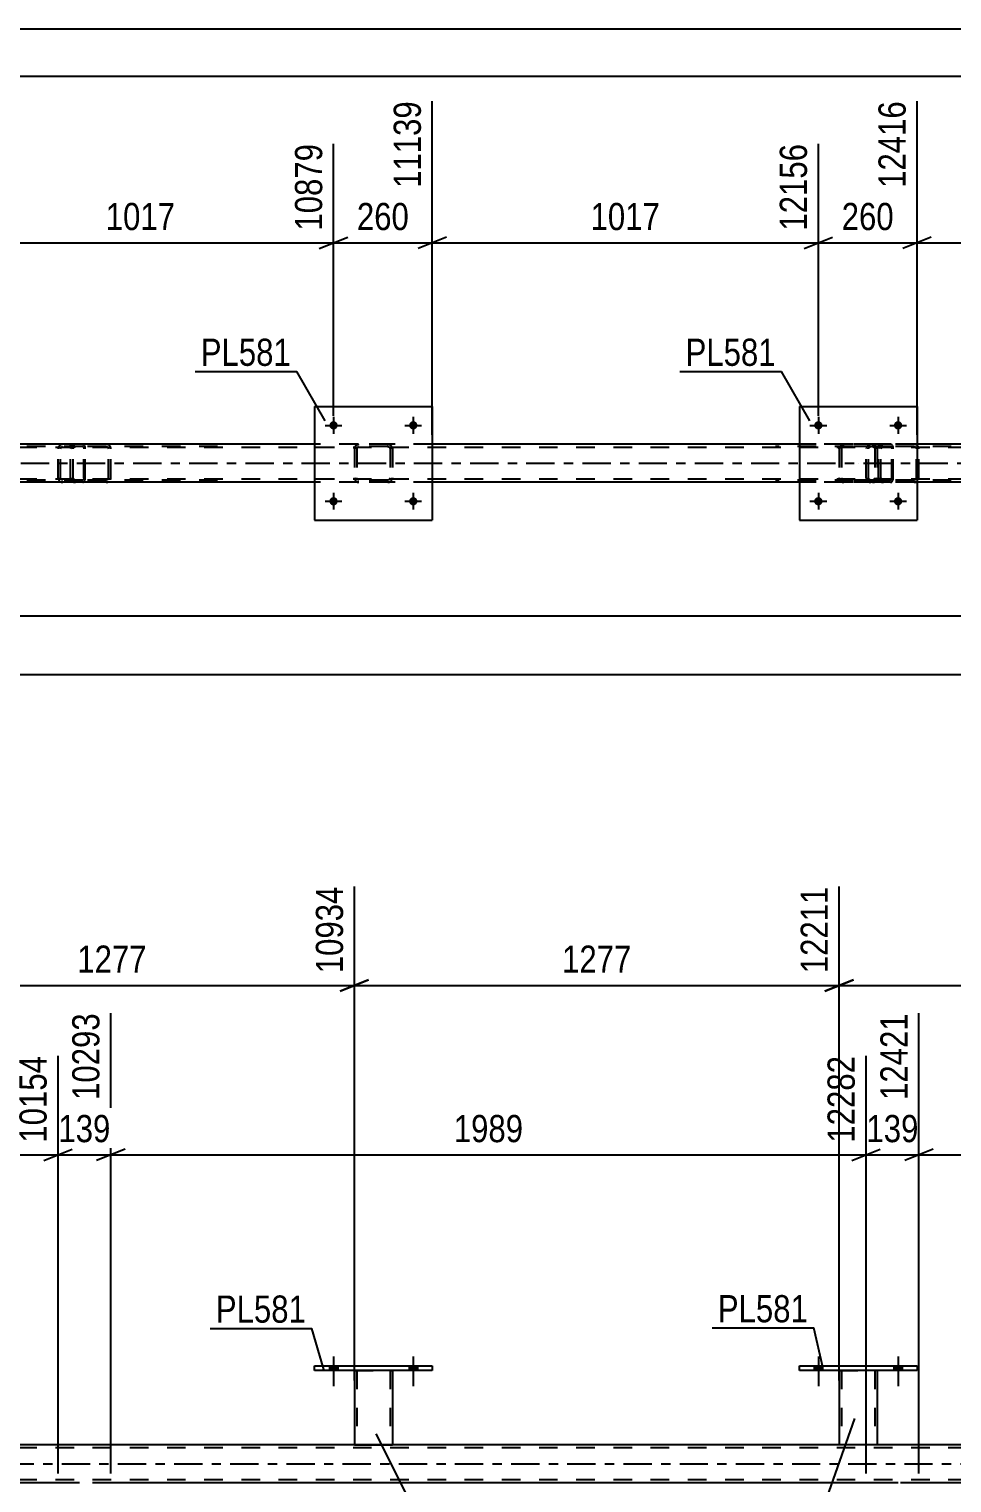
# Model space of a CAD drawing. Header units: millimetres. Extents: x 0 to 841, y 0 to 594.
# Drawn here: x 446.7 to 544, y 440.8 to 594 of the extents above; entities that cross this region are included whole.
import ezdxf

# ---------------------------------------------------------------- set-up
doc = ezdxf.new("R2010")
doc.units = ezdxf.units.MM
doc.linetypes.add('DXK_LINE_DOT2', pattern=[3.9198, 1.9599, -1.9599])
doc.linetypes.add('DXK_LINE_DOT3', pattern=[5.9187, 2.979, -0.9799, 0.9799, -0.9799])
doc.styles.add('Arial Narrow', font='ARIALN.TTF', dxfattribs={"height": 0.2})

# ---------------------------------------------------------------- blocks, each defined once
blk = doc.blocks.new('Unknown-283124494-1135')
at = {"color": 5, "linetype": 'Continuous'}
for p, q in [((841, 594), (0, 594)), ((836, 589), (5, 589))]:
    blk.add_line(p, q, dxfattribs=at)
blk = doc.blocks.new('Part-283124494-1456 - 1374')
at = {"color": 7, "linetype": 'DXK_LINE_DOT2'}
for p, q in [((532.08, 549.77), (532.12, 549.95)), ((532.12, 549.95), (532.08, 549.77)), ((532.34, 549.86), (532.39, 549.94)), ((532.38, 550.21), (532.56, 550.25)), ((532.56, 550.25), (532.38, 550.21)), ((532.39, 549.94), (532.47, 549.99)), ((532.47, 549.99), (532.56, 550.01)), ((535.6, 550.25), (532.56, 550.25)), ((535.6, 550.01), (532.56, 550.01)), ((535.6, 550.25), (535.78, 550.21)), ((535.78, 550.21), (535.6, 550.25)), ((535.6, 550.01), (535.69, 549.99)), ((535.69, 549.99), (535.77, 549.94)), ((535.77, 549.94), (535.82, 549.86)), ((536.04, 549.95), (536.08, 549.77)), ((536.08, 549.77), (536.04, 549.95)), ((532.08, 549.77), (532.08, 546.73)), ((532.32, 549.77), (532.34, 549.86)), ((532.32, 549.77), (532.32, 546.73)), ((535.82, 549.86), (535.84, 549.77)), ((535.84, 549.77), (535.84, 546.73)), ((536.08, 549.77), (536.08, 546.73)), ((532.12, 546.54), (532.08, 546.73)), ((532.08, 546.73), (532.12, 546.54)), ((532.34, 546.64), (532.32, 546.73)), ((532.39, 546.56), (532.34, 546.64)), ((532.56, 546.25), (532.38, 546.28)), ((532.38, 546.28), (532.56, 546.25)), ((532.47, 546.51), (532.39, 546.56)), ((532.56, 546.49), (532.47, 546.51)), ((535.6, 546.49), (532.56, 546.49)), ((535.6, 546.25), (532.56, 546.25)), ((535.69, 546.51), (535.6, 546.49)), ((535.78, 546.28), (535.6, 546.25)), ((535.6, 546.25), (535.78, 546.28)), ((535.77, 546.56), (535.69, 546.51)), ((535.82, 546.64), (535.77, 546.56)), ((535.84, 546.73), (535.82, 546.64)), ((536.08, 546.73), (536.04, 546.54)), ((536.04, 546.54), (536.08, 546.73))]:
    blk.add_line(p, q, dxfattribs=at)
at = {"color": 7, "linetype": 'DXK_LINE_DOT3'}
blk.add_line((534.08, 548.25), (534.08, 548.25), dxfattribs=at)
at = {"color": 7, "linetype": 'DXK_LINE_DOT2'}
for centre, start, end in [((532.56, 549.77), 112.5, 157.5), ((532.56, 549.77), 112.5, 157.5), ((535.6, 549.77), 22.5, 67.5), ((535.6, 549.77), 22.5, 67.5), ((532.56, 546.73), 202.5, 247.5), ((532.56, 546.73), 202.5, 247.5), ((535.6, 546.73), 292.5, 337.5), ((535.6, 546.73), 292.5, 337.5)]:
    blk.add_arc(centre, 0.48, start, end, dxfattribs=at)
blk = doc.blocks.new('Bolt-283124494-1385 - 1374')
at = {"linetype": 'Continuous'}
for points in [[(530.32, 552.25, -1), (529.44, 552.25, -1)], [(538.72, 552.25, -1), (537.84, 552.25, -1)]]:
    blk.add_hatch(color=1, dxfattribs=at).paths.add_polyline_path(points)
at = {"color": 1, "linetype": 'Continuous'}
for p, q in [((529.88, 553.13), (529.88, 551.37)), ((538.28, 553.13), (538.28, 551.37)), ((529, 552.25), (530.76, 552.25)), ((537.4, 552.25), (539.16, 552.25))]:
    blk.add_line(p, q, dxfattribs=at)
blk = doc.blocks.new('Bolt-283124494-1386 - 1374')
at = {"linetype": 'Continuous'}
for points in [[(530.32, 544.25, -1), (529.44, 544.25, -1)], [(538.72, 544.25, -1), (537.84, 544.25, -1)]]:
    blk.add_hatch(color=1, dxfattribs=at).paths.add_polyline_path(points)
at = {"color": 1, "linetype": 'Continuous'}
for p, q in [((529, 544.25), (530.76, 544.25)), ((529.88, 545.13), (529.88, 543.37)), ((537.4, 544.25), (539.16, 544.25)), ((538.28, 545.13), (538.28, 543.37))]:
    blk.add_line(p, q, dxfattribs=at)
blk = doc.blocks.new('Bolt-283124494-1387 - 1374')
at = {"linetype": 'Continuous'}
for points in [[(479.24, 552.25, -1), (478.36, 552.25, -1)], [(487.64, 552.25, -1), (486.76, 552.25, -1)]]:
    blk.add_hatch(color=1, dxfattribs=at).paths.add_polyline_path(points)
at = {"color": 1, "linetype": 'Continuous'}
for p, q in [((478.8, 553.13), (478.8, 551.37)), ((487.2, 553.13), (487.2, 551.37)), ((477.92, 552.25), (479.68, 552.25)), ((486.32, 552.25), (488.08, 552.25))]:
    blk.add_line(p, q, dxfattribs=at)
blk = doc.blocks.new('Bolt-283124494-1388 - 1374')
at = {"linetype": 'Continuous'}
for points in [[(479.24, 544.25, -1), (478.36, 544.25, -1)], [(487.64, 544.25, -1), (486.76, 544.25, -1)]]:
    blk.add_hatch(color=1, dxfattribs=at).paths.add_polyline_path(points)
at = {"color": 1, "linetype": 'Continuous'}
for p, q in [((477.92, 544.25), (479.68, 544.25)), ((478.8, 545.13), (478.8, 543.37)), ((486.32, 544.25), (488.08, 544.25)), ((487.2, 545.13), (487.2, 543.37))]:
    blk.add_line(p, q, dxfattribs=at)
blk = doc.blocks.new('Part-283124494-1455 - 1374')
at = {"color": 2, "linetype": 'Continuous'}
for p, q in [((527.88, 554.25), (527.88, 542.25)), ((527.88, 554.25), (540.28, 554.25)), ((540.28, 554.25), (540.28, 542.25)), ((527.88, 542.25), (540.28, 542.25))]:
    blk.add_line(p, q, dxfattribs=at)
blk = doc.blocks.new('Part-283124494-1461 - 1374')
at = {"color": 2, "linetype": 'Continuous'}
for p, q in [((476.8, 554.25), (476.8, 542.25)), ((476.8, 554.25), (489.2, 554.25)), ((489.2, 554.25), (489.2, 542.25)), ((476.8, 542.25), (489.2, 542.25))]:
    blk.add_line(p, q, dxfattribs=at)
blk = doc.blocks.new('Part-283124494-1462 - 1374')
at = {"color": 7, "linetype": 'DXK_LINE_DOT2'}
for p, q in [((481, 549.77), (481.04, 549.95)), ((481.04, 549.95), (481, 549.77)), ((481.26, 549.86), (481.31, 549.94)), ((481.3, 550.21), (481.48, 550.25)), ((481.48, 550.25), (481.3, 550.21)), ((481.31, 549.94), (481.39, 549.99)), ((481.39, 549.99), (481.48, 550.01)), ((484.52, 550.25), (481.48, 550.25)), ((484.52, 550.01), (481.48, 550.01)), ((484.52, 550.25), (484.7, 550.21)), ((484.7, 550.21), (484.52, 550.25)), ((484.52, 550.01), (484.61, 549.99)), ((484.61, 549.99), (484.69, 549.94)), ((484.69, 549.94), (484.74, 549.86)), ((484.96, 549.95), (485, 549.77)), ((485, 549.77), (484.96, 549.95)), ((481, 549.77), (481, 546.73)), ((481.24, 549.77), (481.26, 549.86)), ((481.24, 549.77), (481.24, 546.73)), ((484.74, 549.86), (484.76, 549.77)), ((484.76, 549.77), (484.76, 546.73)), ((485, 549.77), (485, 546.73)), ((481.04, 546.54), (481, 546.73)), ((481, 546.73), (481.04, 546.54)), ((481.26, 546.64), (481.24, 546.73)), ((481.31, 546.56), (481.26, 546.64)), ((481.48, 546.25), (481.3, 546.28)), ((481.3, 546.28), (481.48, 546.25)), ((481.39, 546.51), (481.31, 546.56)), ((481.48, 546.49), (481.39, 546.51)), ((484.52, 546.49), (481.48, 546.49)), ((484.52, 546.25), (481.48, 546.25)), ((484.61, 546.51), (484.52, 546.49)), ((484.7, 546.28), (484.52, 546.25)), ((484.52, 546.25), (484.7, 546.28)), ((484.69, 546.56), (484.61, 546.51)), ((484.74, 546.64), (484.69, 546.56)), ((484.76, 546.73), (484.74, 546.64)), ((485, 546.73), (484.96, 546.54)), ((484.96, 546.54), (485, 546.73))]:
    blk.add_line(p, q, dxfattribs=at)
at = {"color": 7, "linetype": 'DXK_LINE_DOT3'}
blk.add_line((483, 548.25), (483, 548.25), dxfattribs=at)
at = {"color": 7, "linetype": 'DXK_LINE_DOT2'}
for centre, start, end in [((481.48, 549.77), 112.5, 157.5), ((481.48, 549.77), 112.5, 157.5), ((484.52, 549.77), 22.5, 67.5), ((484.52, 549.77), 22.5, 67.5), ((481.48, 546.73), 202.5, 247.5), ((481.48, 546.73), 202.5, 247.5), ((484.52, 546.73), 292.5, 337.5), ((484.52, 546.73), 292.5, 337.5)]:
    blk.add_arc(centre, 0.48, start, end, dxfattribs=at)
blk = doc.blocks.new('Part-283124494-1663 - 1374')
at = {"color": 7, "linetype": 'DXK_LINE_DOT2'}
for p, q in [((451.13, 549.95), (451.11, 549.85)), ((451.37, 549.86), (451.42, 549.94)), ((451.6, 550.25), (451.41, 550.21)), ((451.42, 549.94), (451.51, 549.99)), ((451.51, 549.99), (451.6, 550.01)), ((466.59, 550.25), (451.6, 550.25)), ((466.59, 550.01), (451.6, 550.01)), ((455.03, 550.21), (454.84, 550.25)), ((454.84, 550.01), (454.94, 549.99)), ((454.94, 549.99), (455.02, 549.94)), ((455.02, 549.94), (455.07, 549.86)), ((455.33, 549.85), (455.31, 549.95)), ((451.11, 549.85), (451.09, 549.77)), ((451.09, 546.73), (451.09, 549.77)), ((451.35, 549.77), (451.37, 549.86)), ((451.35, 546.73), (451.35, 549.77)), ((455.07, 549.86), (455.09, 549.77)), ((455.09, 546.73), (455.09, 549.77)), ((455.35, 549.77), (455.33, 549.85)), ((455.35, 546.73), (455.35, 549.77)), ((451.09, 546.73), (451.11, 546.64)), ((451.11, 546.64), (451.13, 546.54)), ((451.36, 546.66), (451.35, 546.73)), ((451.37, 546.64), (451.36, 546.66)), ((451.42, 546.56), (451.37, 546.64)), ((451.41, 546.28), (451.6, 546.25)), ((451.51, 546.51), (451.42, 546.56)), ((451.6, 546.49), (451.51, 546.51)), ((466.59, 546.49), (451.6, 546.49)), ((466.59, 546.25), (451.6, 546.25)), ((454.94, 546.51), (454.84, 546.49)), ((454.84, 546.25), (455.03, 546.28)), ((455.02, 546.56), (454.94, 546.51)), ((455.07, 546.64), (455.02, 546.56)), ((455.07, 546.64), (455.08, 546.66)), ((455.08, 546.66), (455.09, 546.73)), ((455.31, 546.54), (455.33, 546.64)), ((455.33, 546.64), (455.35, 546.73))]:
    blk.add_line(p, q, dxfattribs=at)
for centre, start, end in [((451.58, 549.75), 110.7583, 155.68), ((454.86, 549.75), 24.32, 69.2417), ((451.58, 546.75), 204.32, 249.2417)]:
    blk.add_arc(centre, 0.496, start, end, dxfattribs=at)
blk = doc.blocks.new('Part-283124494-1542 - 1374')
at = {"color": 7, "linetype": 'DXK_LINE_DOT2'}
for p, q in [((452.37, 550.25), (440.21, 550.25)), ((452.37, 550.01), (440.21, 550.01)), ((449.81, 549.95), (449.79, 549.85)), ((450.05, 549.86), (450.1, 549.94)), ((450.28, 550.25), (450.09, 550.21)), ((450.1, 549.94), (450.18, 549.99)), ((450.18, 549.99), (450.28, 550.01)), ((451.09, 550.01), (451.09, 550.25)), ((452.47, 550.21), (452.37, 550.25)), ((452.37, 550.01), (452.42, 549.99)), ((452.42, 549.99), (452.46, 549.94)), ((452.46, 549.94), (452.49, 549.86)), ((452.56, 550.11), (452.47, 550.21)), ((452.62, 549.95), (452.56, 550.11)), ((452.64, 549.77), (452.62, 549.95)), ((449.79, 549.85), (449.77, 549.77)), ((449.77, 546.73), (449.77, 549.77)), ((450.03, 549.77), (450.05, 549.86)), ((450.03, 546.73), (450.03, 549.77)), ((452.49, 549.86), (452.5, 549.77)), ((452.5, 546.73), (452.5, 549.77)), ((452.64, 546.73), (452.64, 549.77)), ((452.37, 546.49), (440.21, 546.49)), ((452.37, 546.25), (440.21, 546.25)), ((449.77, 546.73), (449.79, 546.64)), ((449.79, 546.64), (449.81, 546.54)), ((450.04, 546.66), (450.03, 546.73)), ((450.05, 546.64), (450.04, 546.66)), ((450.1, 546.56), (450.05, 546.64)), ((450.09, 546.28), (450.28, 546.25)), ((450.18, 546.51), (450.1, 546.56)), ((450.28, 546.49), (450.18, 546.51)), ((451.09, 546.25), (451.09, 546.49)), ((452.42, 546.51), (452.37, 546.49)), ((452.37, 546.25), (452.47, 546.28)), ((452.46, 546.56), (452.42, 546.51)), ((452.49, 546.64), (452.46, 546.56)), ((452.47, 546.28), (452.56, 546.39)), ((452.5, 546.73), (452.49, 546.64)), ((452.56, 546.39), (452.62, 546.54)), ((452.62, 546.54), (452.64, 546.73))]:
    blk.add_line(p, q, dxfattribs=at)
for centre, start, end in [((450.26, 549.75), 111.1941, 156.1506), ((450.26, 546.74), 203.8494, 248.8059)]:
    blk.add_arc(centre, 0.492, start, end, dxfattribs=at)
blk = doc.blocks.new('Part-283124494-1543 - 1374')
at = {"color": 7, "linetype": 'DXK_LINE_DOT2'}
for p, q in [((537.5, 550.25), (525.35, 550.25)), ((537.5, 550.01), (525.35, 550.01)), ((534.94, 549.9), (534.91, 549.77)), ((534.95, 549.95), (534.94, 549.9)), ((535.18, 549.86), (535.23, 549.94)), ((535.41, 550.25), (535.22, 550.21)), ((535.23, 549.94), (535.32, 549.99)), ((535.32, 549.99), (535.41, 550.01)), ((536.23, 550.25), (536.23, 550.01)), ((537.61, 550.21), (537.5, 550.25)), ((537.5, 550.01), (537.56, 549.99)), ((537.56, 549.99), (537.6, 549.94)), ((537.6, 549.94), (537.63, 549.86)), ((537.69, 550.11), (537.61, 550.21)), ((537.75, 549.95), (537.69, 550.11)), ((537.77, 549.77), (537.75, 549.95)), ((534.91, 546.73), (534.91, 549.77)), ((535.16, 549.77), (535.18, 549.86)), ((535.16, 546.73), (535.16, 549.77)), ((537.63, 549.86), (537.64, 549.77)), ((537.64, 546.73), (537.64, 549.77)), ((537.77, 546.73), (537.77, 549.77)), ((537.5, 546.49), (525.35, 546.49)), ((537.5, 546.25), (525.35, 546.25)), ((534.91, 546.73), (534.95, 546.54)), ((535.18, 546.64), (535.16, 546.73)), ((535.23, 546.56), (535.18, 546.64)), ((535.22, 546.28), (535.41, 546.25)), ((535.32, 546.51), (535.23, 546.56)), ((535.41, 546.49), (535.32, 546.51)), ((536.23, 546.25), (536.23, 546.49)), ((537.56, 546.51), (537.5, 546.49)), ((537.5, 546.25), (537.61, 546.28)), ((537.6, 546.56), (537.56, 546.51)), ((537.63, 546.64), (537.6, 546.56)), ((537.61, 546.28), (537.69, 546.39)), ((537.64, 546.73), (537.63, 546.64)), ((537.69, 546.39), (537.75, 546.54)), ((537.75, 546.54), (537.77, 546.73))]:
    blk.add_line(p, q, dxfattribs=at)
for centre, start, end in [((535.4, 549.75), 111.1941, 156.1506), ((535.4, 546.74), 203.8494, 248.8059)]:
    blk.add_arc(centre, 0.492, start, end, dxfattribs=at)
blk = doc.blocks.new('Part-283124494-1592 - 1374')
at = {"color": 7, "linetype": 'DXK_LINE_DOT2'}
for p, q in [((765.04, 549.93), (102.56, 549.93)), ((489.2, 550.25), (476.8, 550.25)), ((540.28, 550.25), (527.88, 550.25)), ((765.04, 546.57), (102.56, 546.57)), ((489.2, 546.25), (476.8, 546.25)), ((540.28, 546.25), (527.88, 546.25))]:
    blk.add_line(p, q, dxfattribs=at)
at = {"color": 2, "linetype": 'Continuous'}
for p, q in [((476.8, 550.25), (438.12, 550.25)), ((527.88, 550.25), (489.2, 550.25)), ((578.96, 550.25), (540.28, 550.25)), ((476.8, 546.25), (438.12, 546.25)), ((527.88, 546.25), (489.2, 546.25)), ((578.96, 546.25), (540.28, 546.25))]:
    blk.add_line(p, q, dxfattribs=at)
at = {"color": 7, "linetype": 'DXK_LINE_DOT3'}
blk.add_line((102.56, 548.25), (765.04, 548.25), dxfattribs=at)
blk = doc.blocks.new('Part-283124494-1662 - 1374')
at = {"color": 7, "linetype": 'DXK_LINE_DOT2'}
for p, q in [((536.26, 549.9), (536.23, 549.77)), ((536.27, 549.95), (536.26, 549.9)), ((536.5, 549.86), (536.56, 549.94)), ((536.74, 550.25), (536.54, 550.21)), ((536.56, 549.94), (536.64, 549.99)), ((536.64, 549.99), (536.74, 550.01)), ((551.73, 550.25), (536.74, 550.25)), ((551.73, 550.01), (536.74, 550.01)), ((540.17, 550.21), (539.97, 550.25)), ((539.97, 550.01), (540.07, 549.99)), ((540.07, 549.99), (540.15, 549.94)), ((540.15, 549.94), (540.21, 549.86)), ((540.47, 549.85), (540.45, 549.95)), ((536.23, 546.73), (536.23, 549.77)), ((536.48, 549.77), (536.5, 549.86)), ((536.48, 546.73), (536.48, 549.77)), ((540.21, 549.86), (540.23, 549.77)), ((540.23, 546.73), (540.23, 549.77)), ((540.48, 549.77), (540.47, 549.85)), ((540.48, 546.73), (540.48, 549.77)), ((536.23, 546.73), (536.27, 546.54)), ((536.5, 546.64), (536.48, 546.73)), ((536.56, 546.56), (536.5, 546.64)), ((536.54, 546.28), (536.74, 546.25)), ((536.64, 546.51), (536.56, 546.56)), ((536.74, 546.49), (536.64, 546.51)), ((551.73, 546.49), (536.74, 546.49)), ((551.73, 546.25), (536.74, 546.25)), ((540.07, 546.51), (539.97, 546.49)), ((539.97, 546.25), (540.17, 546.28)), ((540.15, 546.56), (540.07, 546.51)), ((540.21, 546.64), (540.15, 546.56)), ((540.23, 546.73), (540.21, 546.64)), ((540.45, 546.54), (540.47, 546.64)), ((540.47, 546.64), (540.48, 546.73))]:
    blk.add_line(p, q, dxfattribs=at)
for centre, start, end in [((536.72, 549.75), 110.7583, 155.68), ((539.99, 549.75), 24.32, 69.2417), ((536.72, 546.75), 204.32, 249.2417)]:
    blk.add_arc(centre, 0.496, start, end, dxfattribs=at)
blk = doc.blocks.new('Bolt-283124494-2358 - 2348')
at = {"linetype": 'Continuous'}
for points in [[(529.44, 452.67), (530.32, 452.67), (530.32, 453.15), (529.44, 453.15)], [(537.84, 452.67), (538.72, 452.67), (538.72, 453.15), (537.84, 453.15)]]:
    blk.add_hatch(color=1, dxfattribs=at).paths.add_polyline_path(points)
at = {"color": 1, "linetype": 'Continuous'}
for p, q in [((529.88, 454.15), (529.88, 451.03)), ((538.28, 454.15), (538.28, 451.03)), ((529.44, 453.15), (529.44, 452.67)), ((530.32, 453.15), (530.32, 452.67)), ((537.84, 453.15), (537.84, 452.67)), ((538.72, 453.15), (538.72, 452.67))]:
    blk.add_line(p, q, dxfattribs=at)
blk = doc.blocks.new('Bolt-283124494-2359 - 2348')
at = {"linetype": 'Continuous'}
for points in [[(529.44, 452.67), (530.32, 452.67), (530.32, 453.15), (529.44, 453.15)], [(537.84, 452.67), (538.72, 452.67), (538.72, 453.15), (537.84, 453.15)]]:
    blk.add_hatch(color=1, dxfattribs=at).paths.add_polyline_path(points)
at = {"color": 1, "linetype": 'Continuous'}
for p, q in [((529.88, 454.15), (529.88, 451.03)), ((538.28, 454.15), (538.28, 451.03)), ((529.44, 453.15), (529.44, 452.67)), ((530.32, 453.15), (530.32, 452.67)), ((537.84, 453.15), (537.84, 452.67)), ((538.72, 453.15), (538.72, 452.67))]:
    blk.add_line(p, q, dxfattribs=at)
blk = doc.blocks.new('Bolt-283124494-2360 - 2348')
at = {"linetype": 'Continuous'}
for points in [[(478.36, 452.67), (479.24, 452.67), (479.24, 453.15), (478.36, 453.15)], [(486.76, 452.67), (487.64, 452.67), (487.64, 453.15), (486.76, 453.15)]]:
    blk.add_hatch(color=1, dxfattribs=at).paths.add_polyline_path(points)
at = {"color": 1, "linetype": 'Continuous'}
for p, q in [((478.8, 454.15), (478.8, 451.03)), ((487.2, 454.15), (487.2, 451.03)), ((478.36, 453.15), (478.36, 452.67)), ((479.24, 453.15), (479.24, 452.67)), ((486.76, 453.15), (486.76, 452.67)), ((487.64, 453.15), (487.64, 452.67))]:
    blk.add_line(p, q, dxfattribs=at)
blk = doc.blocks.new('Bolt-283124494-2361 - 2348')
at = {"linetype": 'Continuous'}
for points in [[(478.36, 452.67), (479.24, 452.67), (479.24, 453.15), (478.36, 453.15)], [(486.76, 452.67), (487.64, 452.67), (487.64, 453.15), (486.76, 453.15)]]:
    blk.add_hatch(color=1, dxfattribs=at).paths.add_polyline_path(points)
at = {"color": 1, "linetype": 'Continuous'}
for p, q in [((478.8, 454.15), (478.8, 451.03)), ((487.2, 454.15), (487.2, 451.03)), ((478.36, 453.15), (478.36, 452.67)), ((479.24, 453.15), (479.24, 452.67)), ((486.76, 453.15), (486.76, 452.67)), ((487.64, 453.15), (487.64, 452.67))]:
    blk.add_line(p, q, dxfattribs=at)
blk = doc.blocks.new('Part-283124494-2435 - 2348')
at = {"color": 2, "linetype": 'Continuous'}
for p, q in [((527.88, 452.67), (527.88, 453.15)), ((527.88, 453.15), (540.28, 453.15)), ((540.28, 452.67), (527.88, 452.67)), ((540.28, 453.15), (540.28, 452.67))]:
    blk.add_line(p, q, dxfattribs=at)
blk = doc.blocks.new('Part-283124494-2440 - 2348')
at = {"color": 2, "linetype": 'Continuous'}
for p, q in [((532.08, 452.67), (532.08, 444.83)), ((536.08, 452.67), (536.08, 444.83)), ((536.04, 444.83), (532.08, 444.83)), ((536.08, 444.83), (536.04, 444.83))]:
    blk.add_line(p, q, dxfattribs=at)
at = {"color": 7, "linetype": 'DXK_LINE_DOT2'}
for p, q in [((532.08, 452.67), (536.08, 452.67)), ((532.08, 452.67), (532.08, 452.67)), ((532.08, 452.67), (532.08, 452.67)), ((532.32, 452.67), (532.32, 444.83)), ((535.84, 452.67), (535.84, 444.83)), ((536.08, 452.67), (536.08, 452.67)), ((536.08, 452.67), (536.08, 452.67)), ((535.82, 444.83), (535.84, 444.83)), ((536.08, 444.83), (536.08, 444.83))]:
    blk.add_line(p, q, dxfattribs=at)
blk = doc.blocks.new('Part-283124494-2445 - 2348')
at = {"color": 2, "linetype": 'Continuous'}
for p, q in [((476.8, 452.67), (476.8, 453.15)), ((476.8, 453.15), (489.2, 453.15)), ((489.2, 452.67), (476.8, 452.67)), ((489.2, 453.15), (489.2, 452.67))]:
    blk.add_line(p, q, dxfattribs=at)
blk = doc.blocks.new('Part-283124494-2450 - 2348')
at = {"color": 2, "linetype": 'Continuous'}
for p, q in [((481, 452.67), (481, 444.83)), ((485, 452.67), (485, 444.83)), ((481, 444.83), (485, 444.83))]:
    blk.add_line(p, q, dxfattribs=at)
at = {"color": 7, "linetype": 'DXK_LINE_DOT2'}
for p, q in [((481, 452.67), (485, 452.67)), ((481, 452.67), (481, 452.67)), ((481, 452.67), (481, 452.67)), ((481.24, 452.67), (481.24, 444.83)), ((484.76, 452.67), (484.76, 444.83)), ((485, 452.67), (485, 452.67)), ((485, 452.67), (485, 452.67)), ((484.7, 444.83), (484.74, 444.83)), ((484.7, 444.83), (484.74, 444.83)), ((484.74, 444.83), (484.76, 444.83)), ((484.74, 444.83), (484.76, 444.83))]:
    blk.add_line(p, q, dxfattribs=at)
blk = doc.blocks.new('Part-283124494-2568 - 2348')
at = {"color": 2, "linetype": 'Continuous'}
for p, q in [((765.04, 444.83), (100.96, 444.83)), ((449.77, 440.83), (370.22, 440.83)), ((534.91, 440.83), (455.35, 440.83)), ((620.04, 440.83), (540.48, 440.83))]:
    blk.add_line(p, q, dxfattribs=at)
at = {"color": 7, "linetype": 'DXK_LINE_DOT2'}
for p, q in [((765.04, 444.51), (100.96, 444.51)), ((765.04, 441.15), (100.96, 441.15)), ((710.75, 440.83), (194.37, 440.83)), ((455.35, 440.83), (449.77, 440.83)), ((540.48, 440.83), (534.91, 440.83))]:
    blk.add_line(p, q, dxfattribs=at)
at = {"color": 7, "linetype": 'DXK_LINE_DOT3'}
blk.add_line((100.96, 442.83), (765.04, 442.83), dxfattribs=at)
blk = doc.blocks.new('StraightDimension-283124494-1673 - 1374')
at = {"color": 7, "linetype": 'Continuous'}
blk.add_line((65.44, 532.17), (765.04, 532.17), dxfattribs=at)
blk = doc.blocks.new('StraightDimension-283124494-1710 - 1374')
at = {"color": 7, "linetype": 'Continuous'}
blk.add_line((64.8, 526), (765.68, 526), dxfattribs=at)
blk = doc.blocks.new('StraightDimension-283124494-1874 - 1374')
at = {"color": 7, "linetype": 'Continuous'}
for p, q in [((540.28, 551.25), (540.28, 586.41)), ((580.96, 553.25), (580.96, 581.91)), ((541.78, 572.07), (538.78, 570.87)), ((540.28, 571.47), (580.96, 571.47)), ((579.46, 570.87), (582.46, 572.07))]:
    blk.add_line(p, q, dxfattribs=at)
at = {"color": 0, "linetype": 'Continuous'}
blk.add_wipeout([(580.36, 582.51), (576.16, 582.51), (576.16, 572.17), (580.36, 572.17)], dxfattribs=at)
at = {"color": 0}
blk.add_wipeout([(564.88, 572.22), (564.88, 576.42), (556.36, 576.42), (556.36, 572.22)], dxfattribs=at)
at = {"color": 3, "linetype": 'Continuous', "style": 'Arial Narrow'}
blk.add_text('13433', height=2.863, rotation=90.0002, dxfattribs=at).set_placement((579.76, 572.77))
at = {"color": 3, "style": 'Arial Narrow'}
blk.add_text('1017', height=2.863, dxfattribs=at).set_placement((556.96, 572.82))
blk = doc.blocks.new('StraightDimension-283124494-1892 - 1374')
at = {"color": 7, "linetype": 'Continuous'}
for p, q in [((540.28, 551.25), (540.28, 586.41)), ((529.88, 553.25), (529.88, 581.91)), ((528.38, 570.87), (531.38, 572.07)), ((529.88, 571.47), (540.28, 571.47)), ((541.78, 572.07), (538.78, 570.87))]:
    blk.add_line(p, q, dxfattribs=at)
at = {"color": 0}
blk.add_wipeout([(538.42, 572.22), (538.42, 576.42), (531.74, 576.42), (531.74, 572.22)], dxfattribs=at)
at = {"color": 3, "style": 'Arial Narrow'}
blk.add_text('260', height=2.863, dxfattribs=at).set_placement((532.34, 572.82))
at = {"color": 0, "linetype": 'Continuous'}
blk.add_wipeout([(539.68, 587.01), (535.48, 587.01), (535.48, 576.67), (539.68, 576.67)], dxfattribs=at)
at = {"color": 3, "linetype": 'Continuous', "style": 'Arial Narrow'}
blk.add_text('12416', height=2.863, rotation=90.0002, dxfattribs=at).set_placement((539.08, 577.27))
blk = doc.blocks.new('StraightDimension-283124494-1910 - 1374')
at = {"color": 7, "linetype": 'Continuous'}
for p, q in [((489.2, 551.25), (489.2, 586.41)), ((529.88, 553.25), (529.88, 581.91)), ((490.7, 572.07), (487.7, 570.87)), ((489.2, 571.47), (529.88, 571.47)), ((528.38, 570.87), (531.38, 572.07))]:
    blk.add_line(p, q, dxfattribs=at)
at = {"color": 0, "linetype": 'Continuous'}
blk.add_wipeout([(529.28, 582.51), (525.08, 582.51), (525.08, 572.17), (529.28, 572.17)], dxfattribs=at)
at = {"color": 0}
blk.add_wipeout([(513.8, 572.22), (513.8, 576.42), (505.28, 576.42), (505.28, 572.22)], dxfattribs=at)
at = {"color": 3, "linetype": 'Continuous', "style": 'Arial Narrow'}
blk.add_text('12156', height=2.863, rotation=90.0002, dxfattribs=at).set_placement((528.68, 572.77))
at = {"color": 3, "style": 'Arial Narrow'}
blk.add_text('1017', height=2.863, dxfattribs=at).set_placement((505.88, 572.82))
blk = doc.blocks.new('StraightDimension-283124494-1928 - 1374')
at = {"color": 7, "linetype": 'Continuous'}
for p, q in [((489.2, 551.25), (489.2, 586.41)), ((478.8, 553.25), (478.8, 581.91)), ((477.3, 570.87), (480.3, 572.07)), ((478.8, 571.47), (489.2, 571.47)), ((490.7, 572.07), (487.7, 570.87))]:
    blk.add_line(p, q, dxfattribs=at)
at = {"color": 0}
blk.add_wipeout([(487.34, 572.22), (487.34, 576.42), (480.66, 576.42), (480.66, 572.22)], dxfattribs=at)
at = {"color": 3, "style": 'Arial Narrow'}
blk.add_text('260', height=2.863, dxfattribs=at).set_placement((481.26, 572.82))
at = {"color": 0, "linetype": 'Continuous'}
blk.add_wipeout([(488.6, 587.01), (484.4, 587.01), (484.4, 576.67), (488.6, 576.67)], dxfattribs=at)
at = {"color": 3, "linetype": 'Continuous', "style": 'Arial Narrow'}
blk.add_text('11139', height=2.863, rotation=90.0002, dxfattribs=at).set_placement((488, 577.27))
blk = doc.blocks.new('StraightDimension-283124494-1946 - 1374')
at = {"color": 7, "linetype": 'Continuous'}
for p, q in [((438.12, 551.25), (438.12, 584.58)), ((478.8, 553.25), (478.8, 581.91)), ((439.62, 572.07), (436.62, 570.87)), ((438.12, 571.47), (478.8, 571.47)), ((477.3, 570.87), (480.3, 572.07))]:
    blk.add_line(p, q, dxfattribs=at)
at = {"color": 0, "linetype": 'Continuous'}
blk.add_wipeout([(478.2, 582.51), (474, 582.51), (474, 572.17), (478.2, 572.17)], dxfattribs=at)
at = {"color": 0}
blk.add_wipeout([(462.72, 572.22), (462.72, 576.42), (454.2, 576.42), (454.2, 572.22)], dxfattribs=at)
at = {"color": 3, "linetype": 'Continuous', "style": 'Arial Narrow'}
blk.add_text('10879', height=2.863, rotation=90.0002, dxfattribs=at).set_placement((477.6, 572.77))
at = {"color": 3, "style": 'Arial Narrow'}
blk.add_text('1017', height=2.863, dxfattribs=at).set_placement((454.8, 572.82))
blk = doc.blocks.new('StraightDimension-283124494-15303 - 2348')
at = {"color": 7, "linetype": 'Continuous'}
for p, q in [((540.48, 441.83), (540.48, 490.32)), ((534.91, 441.83), (534.91, 485.82)), ((533.41, 474.78), (536.41, 475.98)), ((534.91, 475.38), (540.48, 475.38)), ((541.98, 475.98), (538.98, 474.78))]:
    blk.add_line(p, q, dxfattribs=at)
at = {"color": 0}
blk.add_wipeout([(541.04, 476.13), (541.04, 480.33), (534.35, 480.33), (534.35, 476.13)], dxfattribs=at)
at = {"color": 3, "style": 'Arial Narrow'}
blk.add_text('139', height=2.863, dxfattribs=at).set_placement((534.95, 476.73))
at = {"color": 0, "linetype": 'Continuous'}
blk.add_wipeout([(539.88, 490.92), (535.68, 490.92), (535.68, 480.58), (539.88, 480.58)], dxfattribs=at)
at = {"color": 3, "linetype": 'Continuous', "style": 'Arial Narrow'}
blk.add_text('12421', height=2.863, rotation=90.0002, dxfattribs=at).set_placement((539.28, 481.18))
blk = doc.blocks.new('StraightDimension-283124494-15304 - 2348')
at = {"color": 7, "linetype": 'Continuous'}
for p, q in [((455.33, 441.83), (455.33, 490.32)), ((534.91, 441.83), (534.91, 485.82)), ((456.83, 475.98), (453.83, 474.78)), ((455.33, 475.38), (534.91, 475.38)), ((533.41, 474.78), (536.41, 475.98))]:
    blk.add_line(p, q, dxfattribs=at)
at = {"color": 0, "linetype": 'Continuous'}
blk.add_wipeout([(534.31, 486.42), (530.11, 486.42), (530.11, 476.08), (534.31, 476.08)], dxfattribs=at)
at = {"color": 0}
blk.add_wipeout([(499.38, 476.13), (499.38, 480.33), (490.87, 480.33), (490.87, 476.13)], dxfattribs=at)
at = {"color": 3, "linetype": 'Continuous', "style": 'Arial Narrow'}
blk.add_text('12282', height=2.863, rotation=90.0002, dxfattribs=at).set_placement((533.71, 476.68))
at = {"color": 3, "style": 'Arial Narrow'}
blk.add_text('1989', height=2.863, dxfattribs=at).set_placement((491.47, 476.73))
blk = doc.blocks.new('StraightDimension-283124494-15302 - 2348')
at = {"color": 7, "linetype": 'Continuous'}
for p, q in [((540.48, 441.83), (540.48, 490.32)), ((620.04, 441.83), (620.04, 485.82)), ((541.98, 475.98), (538.98, 474.78)), ((540.48, 475.38), (620.04, 475.38)), ((618.54, 474.78), (621.54, 475.98))]:
    blk.add_line(p, q, dxfattribs=at)
at = {"color": 0, "linetype": 'Continuous'}
blk.add_wipeout([(619.44, 486.42), (615.24, 486.42), (615.24, 476.08), (619.44, 476.08)], dxfattribs=at)
at = {"color": 0}
blk.add_wipeout([(584.52, 476.13), (584.52, 480.33), (576.01, 480.33), (576.01, 476.13)], dxfattribs=at)
at = {"color": 3, "linetype": 'Continuous', "style": 'Arial Narrow'}
blk.add_text('14410', height=2.863, rotation=90.0002, dxfattribs=at).set_placement((618.84, 476.68))
at = {"color": 3, "style": 'Arial Narrow'}
blk.add_text('1989', height=2.863, dxfattribs=at).set_placement((576.61, 476.73))
blk = doc.blocks.new('StraightDimension-283124494-3157 - 2348')
at = {"color": 7, "linetype": 'Continuous'}
for p, q in [((481, 451.63), (481, 503.67)), ((429.92, 451.63), (429.92, 501.85)), ((431.42, 493.83), (428.42, 492.63)), ((429.92, 493.23), (481, 493.23)), ((479.5, 492.63), (482.5, 493.83))]:
    blk.add_line(p, q, dxfattribs=at)
at = {"color": 0, "linetype": 'Continuous'}
blk.add_wipeout([(480.4, 504.27), (476.2, 504.27), (476.2, 493.93), (480.4, 493.93)], dxfattribs=at)
at = {"color": 0}
blk.add_wipeout([(459.72, 493.98), (459.72, 498.18), (451.2, 498.18), (451.2, 493.98)], dxfattribs=at)
at = {"color": 3, "linetype": 'Continuous', "style": 'Arial Narrow'}
blk.add_text('10934', height=2.863, rotation=90.0002, dxfattribs=at).set_placement((479.8, 494.53))
at = {"color": 3, "style": 'Arial Narrow'}
blk.add_text('1277', height=2.863, dxfattribs=at).set_placement((451.8, 494.58))
blk = doc.blocks.new('StraightDimension-283124494-3167 - 2348')
at = {"color": 7, "linetype": 'Continuous'}
for p, q in [((481, 451.63), (481, 503.67)), ((532.08, 451.63), (532.08, 503.67)), ((482.5, 493.83), (479.5, 492.63)), ((481, 493.23), (532.08, 493.23)), ((530.58, 492.63), (533.58, 493.83))]:
    blk.add_line(p, q, dxfattribs=at)
at = {"color": 0, "linetype": 'Continuous'}
blk.add_wipeout([(531.48, 504.27), (527.28, 504.27), (527.28, 493.93), (531.48, 493.93)], dxfattribs=at)
at = {"color": 0}
blk.add_wipeout([(510.8, 493.98), (510.8, 498.18), (502.28, 498.18), (502.28, 493.98)], dxfattribs=at)
at = {"color": 3, "linetype": 'Continuous', "style": 'Arial Narrow'}
blk.add_text('12211', height=2.863, rotation=90.0002, dxfattribs=at).set_placement((530.88, 494.53))
at = {"color": 3, "style": 'Arial Narrow'}
blk.add_text('1277', height=2.863, dxfattribs=at).set_placement((502.88, 494.58))
blk = doc.blocks.new('StraightDimension-283124494-3177 - 2348')
at = {"color": 7, "linetype": 'Continuous'}
for p, q in [((532.08, 451.63), (532.08, 503.67)), ((583.16, 451.63), (583.16, 503.67)), ((533.58, 493.83), (530.58, 492.63)), ((532.08, 493.23), (583.16, 493.23)), ((581.66, 492.63), (584.66, 493.83))]:
    blk.add_line(p, q, dxfattribs=at)
at = {"color": 0, "linetype": 'Continuous'}
blk.add_wipeout([(582.56, 504.27), (578.36, 504.27), (578.36, 493.93), (582.56, 493.93)], dxfattribs=at)
at = {"color": 0}
blk.add_wipeout([(561.88, 493.98), (561.88, 498.18), (553.36, 498.18), (553.36, 493.98)], dxfattribs=at)
at = {"color": 3, "linetype": 'Continuous', "style": 'Arial Narrow'}
blk.add_text('13488', height=2.863, rotation=90.0002, dxfattribs=at).set_placement((581.96, 494.53))
at = {"color": 3, "style": 'Arial Narrow'}
blk.add_text('1277', height=2.863, dxfattribs=at).set_placement((553.96, 494.58))
blk = doc.blocks.new('StraightDimension-283124494-15305 - 2348')
at = {"color": 7, "linetype": 'Continuous'}
for p, q in [((455.33, 441.83), (455.33, 490.32)), ((449.77, 441.83), (449.77, 485.82)), ((448.27, 474.78), (451.27, 475.98)), ((449.77, 475.38), (455.33, 475.38)), ((456.83, 475.98), (453.83, 474.78))]:
    blk.add_line(p, q, dxfattribs=at)
at = {"color": 0}
blk.add_wipeout([(455.9, 476.13), (455.9, 480.33), (449.21, 480.33), (449.21, 476.13)], dxfattribs=at)
at = {"color": 3, "style": 'Arial Narrow'}
blk.add_text('139', height=2.863, dxfattribs=at).set_placement((449.81, 476.73))
at = {"color": 0, "linetype": 'Continuous'}
blk.add_wipeout([(454.73, 490.92), (450.53, 490.92), (450.53, 480.58), (454.73, 480.58)], dxfattribs=at)
at = {"color": 3, "linetype": 'Continuous', "style": 'Arial Narrow'}
blk.add_text('10293', height=2.863, rotation=90.0002, dxfattribs=at).set_placement((454.13, 481.18))
blk = doc.blocks.new('StraightDimension-283124494-15306 - 2348')
at = {"color": 7, "linetype": 'Continuous'}
for p, q in [((370.22, 441.83), (370.22, 488.5)), ((449.77, 441.83), (449.77, 485.82)), ((371.72, 475.98), (368.72, 474.78)), ((370.22, 475.38), (449.77, 475.38)), ((448.27, 474.78), (451.27, 475.98))]:
    blk.add_line(p, q, dxfattribs=at)
at = {"color": 0, "linetype": 'Continuous'}
blk.add_wipeout([(449.17, 486.42), (444.97, 486.42), (444.97, 476.08), (449.17, 476.08)], dxfattribs=at)
at = {"color": 0}
blk.add_wipeout([(414.25, 476.13), (414.25, 480.33), (405.74, 480.33), (405.74, 476.13)], dxfattribs=at)
at = {"color": 3, "linetype": 'Continuous', "style": 'Arial Narrow'}
blk.add_text('10154', height=2.863, rotation=90.0002, dxfattribs=at).set_placement((448.57, 476.68))
at = {"color": 3, "style": 'Arial Narrow'}
blk.add_text('1989', height=2.863, dxfattribs=at).set_placement((406.34, 476.73))
blk = doc.blocks.new('Mark-283124494-1451 - 1374')
at = {"color": 0}
blk.add_wipeout([(525.4, 558.52), (525.4, 561.52), (515.89, 561.52), (515.89, 558.52)], dxfattribs=at)
blk.add_wipeout([(525.4, 558.52), (525.4, 561.52), (515.89, 561.52), (515.89, 558.52)], dxfattribs=at)
at = {"color": 30, "linetype": 'Continuous'}
for p in [(515.29, 557.92), (529, 552.73)]:
    blk.add_line(p, (526, 557.92), dxfattribs=at)
at = {"color": 3, "style": 'Arial Narrow'}
blk.add_text('PL581', height=2.863, dxfattribs=at).set_placement((515.89, 558.52))
blk = doc.blocks.new('Mark-283124494-1457 - 1374')
at = {"color": 0}
blk.add_wipeout([(474.32, 558.52), (474.32, 561.52), (464.81, 561.52), (464.81, 558.52)], dxfattribs=at)
blk.add_wipeout([(474.32, 558.52), (474.32, 561.52), (464.81, 561.52), (464.81, 558.52)], dxfattribs=at)
at = {"color": 30, "linetype": 'Continuous'}
for p in [(464.21, 557.92), (477.92, 552.73)]:
    blk.add_line(p, (474.92, 557.92), dxfattribs=at)
at = {"color": 3, "style": 'Arial Narrow'}
blk.add_text('PL581', height=2.863, dxfattribs=at).set_placement((464.81, 558.52))
blk = doc.blocks.new('Mark-283124494-2431 - 2348')
at = {"color": 0}
blk.add_wipeout([(528.79, 457.75), (528.79, 460.75), (519.29, 460.75), (519.29, 457.75)], dxfattribs=at)
blk.add_wipeout([(528.79, 457.75), (528.79, 460.75), (519.29, 460.75), (519.29, 457.75)], dxfattribs=at)
at = {"color": 30, "linetype": 'Continuous'}
for p in [(518.69, 457.15), (530.37, 453.04)]:
    blk.add_line(p, (529.39, 457.15), dxfattribs=at)
at = {"color": 3, "style": 'Arial Narrow'}
blk.add_text('PL581', height=2.863, dxfattribs=at).set_placement((519.29, 457.75))
blk = doc.blocks.new('Mark-283124494-2436 - 2348')
at = {"color": 0}
blk.add_wipeout([(528.51, 435.19), (528.51, 438.19), (518.46, 438.19), (518.46, 435.19)], dxfattribs=at)
blk.add_wipeout([(528.51, 435.19), (528.51, 438.19), (518.46, 438.19), (518.46, 435.19)], dxfattribs=at)
at = {"color": 30, "linetype": 'Continuous'}
for p in [(533.69, 447.61), (517.86, 434.59)]:
    blk.add_line(p, (529.11, 434.59), dxfattribs=at)
at = {"color": 3, "style": 'Arial Narrow'}
blk.add_text('M1362', height=2.863, dxfattribs=at).set_placement((518.46, 435.19))
blk = doc.blocks.new('Mark-283124494-2441 - 2348')
at = {"color": 0}
blk.add_wipeout([(475.91, 457.71), (475.91, 460.71), (466.4, 460.71), (466.4, 457.71)], dxfattribs=at)
blk.add_wipeout([(475.91, 457.71), (475.91, 460.71), (466.4, 460.71), (466.4, 457.71)], dxfattribs=at)
at = {"color": 30, "linetype": 'Continuous'}
for p in [(465.8, 457.11), (477.78, 452.78)]:
    blk.add_line(p, (476.51, 457.11), dxfattribs=at)
at = {"color": 3, "style": 'Arial Narrow'}
blk.add_text('PL581', height=2.863, dxfattribs=at).set_placement((466.4, 457.71))
blk = doc.blocks.new('Mark-283124494-2446 - 2348')
at = {"color": 0}
blk.add_wipeout([(499.44, 435.62), (499.44, 438.62), (489.38, 438.62), (489.38, 435.62)], dxfattribs=at)
blk.add_wipeout([(499.44, 435.62), (499.44, 438.62), (489.38, 438.62), (489.38, 435.62)], dxfattribs=at)
at = {"color": 30, "linetype": 'Continuous'}
for p, q in [((483.25, 445.99), (488.78, 435.02)), ((488.78, 435.02), (500.04, 435.02))]:
    blk.add_line(p, q, dxfattribs=at)
at = {"color": 3, "style": 'Arial Narrow'}
blk.add_text('M1362', height=2.863, dxfattribs=at).set_placement((489.38, 435.62))

msp = doc.modelspace()

# ---------------------------------------------------------------- block references
for name in ['Unknown-283124494-1135', 'Part-283124494-1461 - 1374', 'Bolt-283124494-1387 - 1374', 'Part-283124494-1455 - 1374', 'Bolt-283124494-1385 - 1374', 'Part-283124494-1592 - 1374', 'Part-283124494-1542 - 1374', 'Part-283124494-1663 - 1374', 'Part-283124494-1462 - 1374', 'Part-283124494-1543 - 1374', 'Part-283124494-1456 - 1374', 'Part-283124494-1662 - 1374', 'Bolt-283124494-1388 - 1374', 'Bolt-283124494-1386 - 1374', 'Bolt-283124494-2360 - 2348', 'Bolt-283124494-2361 - 2348', 'Bolt-283124494-2358 - 2348', 'Bolt-283124494-2359 - 2348', 'Part-283124494-2445 - 2348', 'Part-283124494-2450 - 2348', 'Part-283124494-2435 - 2348', 'Part-283124494-2440 - 2348', 'Part-283124494-2568 - 2348']:
    msp.add_blockref(name, (0, 0))

# ---------------------------------------------------------------- next in the draw order: block references
for name in ['StraightDimension-283124494-1874 - 1374', 'StraightDimension-283124494-1673 - 1374', 'StraightDimension-283124494-15303 - 2348']:
    msp.add_blockref(name, (0, 0))

# ---------------------------------------------------------------- next in the draw order: block references
for name in ['StraightDimension-283124494-1892 - 1374', 'StraightDimension-283124494-1710 - 1374', 'StraightDimension-283124494-15304 - 2348', 'StraightDimension-283124494-15302 - 2348']:
    msp.add_blockref(name, (0, 0))

# ---------------------------------------------------------------- next in the draw order: block references
for name in ['StraightDimension-283124494-1910 - 1374', 'StraightDimension-283124494-3157 - 2348', 'Mark-283124494-2436 - 2348', 'Mark-283124494-2446 - 2348']:
    msp.add_blockref(name, (0, 0))

# ---------------------------------------------------------------- next in the draw order: block references
for name in ['StraightDimension-283124494-1928 - 1374', 'Mark-283124494-1451 - 1374', 'StraightDimension-283124494-3167 - 2348', 'StraightDimension-283124494-15305 - 2348', 'Mark-283124494-2441 - 2348']:
    msp.add_blockref(name, (0, 0))

# ---------------------------------------------------------------- next in the draw order: block references
for name in ['StraightDimension-283124494-1946 - 1374', 'StraightDimension-283124494-3177 - 2348', 'StraightDimension-283124494-15306 - 2348']:
    msp.add_blockref(name, (0, 0))

# ---------------------------------------------------------------- next in the draw order: block references
for name in ['Mark-283124494-1457 - 1374', 'Mark-283124494-2431 - 2348']:
    msp.add_blockref(name, (0, 0))

doc.saveas('drawing.dxf')
